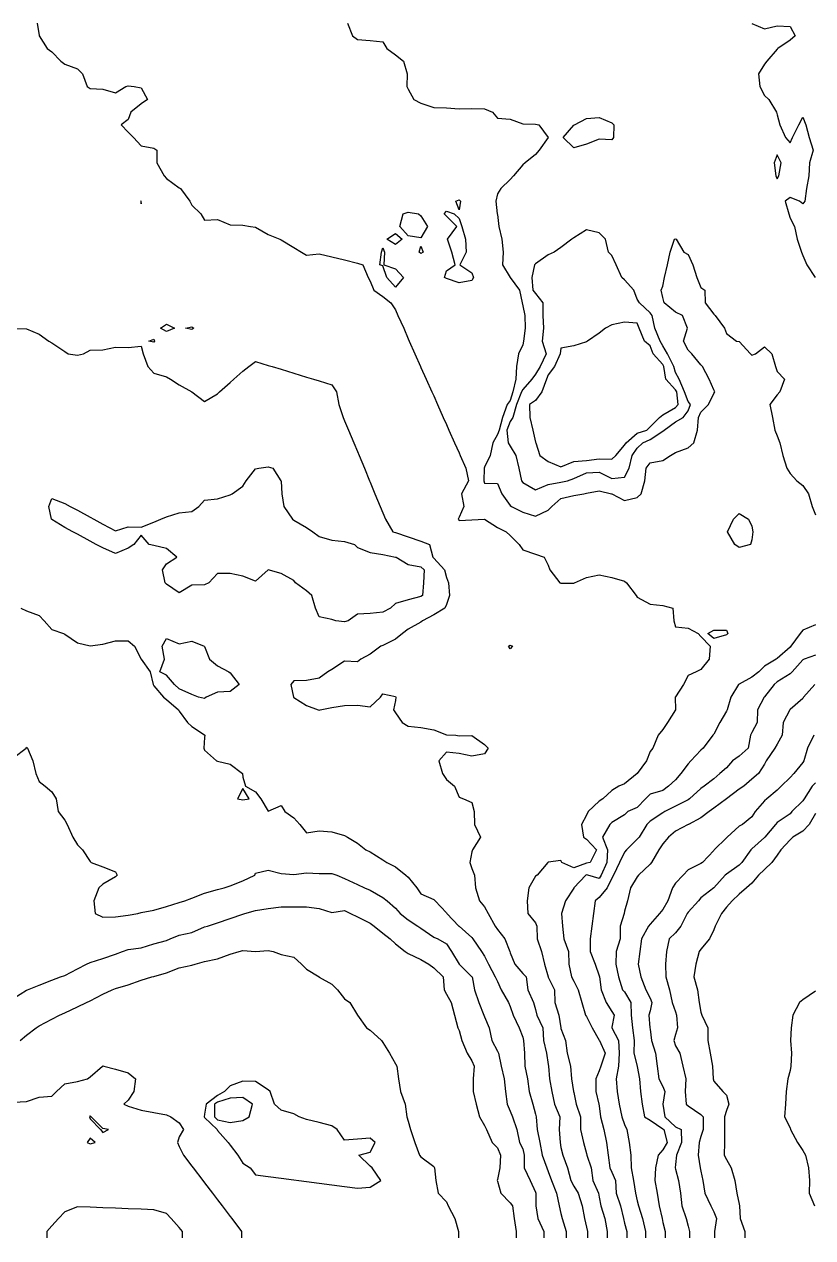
# Model space of a CAD drawing. Header units: metres. Extents: x 2681030 to 2681330, y 1246000 to 1246290.
# Drawn here: x 2681196.16 to 2681227.14, y 1246000 to 1246047.7 of the extents above; entities that cross this region are included whole.
import ezdxf

# ---------------------------------------------------------------- set-up
doc = ezdxf.new("R2010")
doc.units = ezdxf.units.M
doc.layers.add('BASIS_HOEHENLINIEN', color=8, linetype='Continuous')

msp = doc.modelspace()

# ---------------------------------------------------------------- linework, layer by layer
at = {"layer": 'BASIS_HOEHENLINIEN'}
for points, elevation in [([(2681196.664, 1246047.75), (2681196.75, 1246047.255), (2681196.752, 1246047.25), (2681197.065, 1246046.75), (2681197.25, 1246046.618), (2681197.597, 1246046.25), (2681197.75, 1246046.131), (2681198.25, 1246045.951), (2681198.454, 1246045.75), (2681198.634, 1246045.25), (2681198.75, 1246045.18), (2681199.25, 1246045.153), (2681199.75, 1246045.013), (2681200.158, 1246045.25), (2681200.25, 1246045.289), (2681200.482, 1246045.25), (2681200.75, 1246045.207), (2681201.002, 1246044.75), (2681200.75, 1246044.569), (2681200.347, 1246044.25), (2681200.25, 1246043.957), (2681199.963, 1246043.75), (2681200.25, 1246043.457), (2681200.456, 1246043.25), (2681200.75, 1246042.921), (2681201.25, 1246042.828), (2681201.376, 1246042.75), (2681201.366, 1246042.25), (2681201.654, 1246041.75), (2681201.75, 1246041.64), (2681202.25, 1246041.275), (2681202.298, 1246041.25), (2681202.662, 1246040.75), (2681202.75, 1246040.589), (2681203.093, 1246040.25), (2681203.25, 1246040.002), (2681203.75, 1246040.03), (2681204.25, 1246039.819), (2681204.75, 1246039.806), (2681205.056, 1246039.75), (2681205.25, 1246039.723), (2681205.75, 1246039.433), (2681206.203, 1246039.25), (2681206.25, 1246039.231), (2681206.75, 1246038.931), (2681207.051, 1246038.75), (2681207.25, 1246038.626), (2681207.75, 1246038.679), (2681208.25, 1246038.564), (2681208.75, 1246038.438), (2681209.25, 1246038.314), (2681209.465, 1246038.25), (2681209.677, 1246037.75), (2681209.75, 1246037.607), (2681209.896, 1246037.25), (2681210.25, 1246036.997), (2681210.568, 1246036.75), (2681210.75, 1246036.482), (2681210.843, 1246036.25), (2681211.071, 1246035.75), (2681211.25, 1246035.338), (2681211.289, 1246035.25), (2681211.512, 1246034.75), (2681211.735, 1246034.25), (2681211.75, 1246034.216), (2681211.958, 1246033.75), (2681212.181, 1246033.25), (2681212.25, 1246033.095), (2681212.404, 1246032.75), (2681212.626, 1246032.25), (2681212.75, 1246031.973), (2681212.849, 1246031.75), (2681213.072, 1246031.25), (2681213.25, 1246030.851), (2681213.295, 1246030.75), (2681213.518, 1246030.25), (2681213.618, 1246029.75), (2681213.345, 1246029.25), (2681213.43, 1246028.75), (2681213.25, 1246028.324), (2681213.206, 1246028.25), (2681213.25, 1246028.199), (2681213.75, 1246028.223), (2681214.25, 1246028.248), (2681214.75, 1246027.918), (2681215.094, 1246027.75), (2681215.25, 1246027.603), (2681215.607, 1246027.25), (2681215.75, 1246027.039), (2681216.25, 1246026.871), (2681216.591, 1246026.75), (2681216.75, 1246026.44), (2681216.819, 1246026.25), (2681217.209, 1246025.75), (2681217.25, 1246025.731), (2681217.75, 1246025.729), (2681217.776, 1246025.75), (2681218.25, 1246025.953), (2681218.75, 1246026.065), (2681219.25, 1246025.952), (2681219.75, 1246025.815), (2681219.83, 1246025.75), (2681220.207, 1246025.25), (2681220.25, 1246025.179), (2681220.75, 1246024.909), (2681221.25, 1246024.86), (2681221.641, 1246024.75), (2681221.683, 1246024.25), (2681221.75, 1246024.014), (2681222.25, 1246023.958), (2681222.64, 1246023.75), (2681222.75, 1246023.64), (2681223.114, 1246023.25), (2681223.076, 1246022.75), (2681222.75, 1246022.333), (2681222.568, 1246022.25), (2681222.25, 1246022.105), (2681222.065, 1246021.75), (2681221.75, 1246021.262), (2681221.735, 1246021.25), (2681221.747, 1246020.75), (2681221.433, 1246020.25), (2681221.25, 1246019.975), (2681221.07, 1246019.75), (2681220.866, 1246019.25), (2681220.75, 1246019.12), (2681220.616, 1246018.75), (2681220.25, 1246018.25), (2681220.25, 1246018.25), (2681219.75, 1246017.845), (2681219.53, 1246017.75), (2681219.25, 1246017.584), (2681218.897, 1246017.25), (2681218.75, 1246017.158), (2681218.322, 1246016.75), (2681218.25, 1246016.612), (2681218.054, 1246016.25), (2681218.133, 1246015.75), (2681218.25, 1246015.667), (2681218.651, 1246015.25), (2681218.401, 1246014.75), (2681218.25, 1246014.728), (2681217.75, 1246014.537), (2681217.29, 1246014.75), (2681217.25, 1246014.832), (2681216.75, 1246014.767), (2681216.738, 1246014.75), (2681216.313, 1246014.25), (2681216.25, 1246014.209), (2681215.991, 1246013.75), (2681215.927, 1246013.25), (2681215.942, 1246012.75), (2681216.25, 1246012.383), (2681216.3, 1246012.25), (2681216.311, 1246011.75), (2681216.489, 1246011.25), (2681216.601, 1246010.75), (2681216.746, 1246010.25), (2681216.75, 1246010.24), (2681216.993, 1246009.75), (2681217.004, 1246009.25), (2681217.167, 1246008.75), (2681217.241, 1246008.25), (2681217.25, 1246008.224), (2681217.425, 1246007.75), (2681217.487, 1246007.25), (2681217.628, 1246006.75), (2681217.664, 1246006.25), (2681217.741, 1246005.75), (2681217.75, 1246005.708), (2681217.853, 1246005.25), (2681218.018, 1246004.75), (2681218.02, 1246004.25), (2681218.138, 1246003.75), (2681218.25, 1246003.312), (2681218.266, 1246003.25), (2681218.435, 1246002.75), (2681218.508, 1246002.25), (2681218.723, 1246001.75), (2681218.75, 1246001.591), (2681218.816, 1246001.25), (2681218.976, 1246000.75), (2681219.064, 1246000.25), (2681219.064, 1246000)], 443), ([(2681208.856, 1246047.75), (2681209.065, 1246047.25), (2681209.25, 1246047.104), (2681209.75, 1246047.071), (2681210.25, 1246047.007), (2681210.408, 1246046.75), (2681210.75, 1246046.502), (2681211.064, 1246046.25), (2681211.21, 1246045.75), (2681211.189, 1246045.25), (2681211.25, 1246045.151), (2681211.464, 1246044.75), (2681211.75, 1246044.601), (2681212.25, 1246044.43), (2681212.75, 1246044.42), (2681213.25, 1246044.379), (2681213.75, 1246044.389), (2681214.25, 1246044.378), (2681214.56, 1246044.25), (2681214.75, 1246044.015), (2681215.25, 1246043.971), (2681215.75, 1246043.792), (2681216.25, 1246043.775), (2681216.375, 1246043.75), (2681216.745, 1246043.25), (2681216.397, 1246042.75), (2681216.25, 1246042.583), (2681215.842, 1246042.25), (2681215.75, 1246042.18), (2681215.389, 1246041.75), (2681215.25, 1246041.6), (2681214.887, 1246041.25), (2681214.75, 1246041.04), (2681214.687, 1246040.75), (2681214.745, 1246040.25), (2681214.75, 1246040.22), (2681214.806, 1246039.75), (2681214.92, 1246039.25), (2681214.985, 1246038.75), (2681214.949, 1246038.25), (2681215.25, 1246037.753), (2681215.252, 1246037.75), (2681215.617, 1246037.25), (2681215.72, 1246036.75), (2681215.75, 1246036.63), (2681215.83, 1246036.25), (2681215.843, 1246035.75), (2681215.776, 1246035.25), (2681215.75, 1246035.102), (2681215.583, 1246034.75), (2681215.497, 1246034.25), (2681215.481, 1246033.75), (2681215.356, 1246033.25), (2681215.25, 1246032.911), (2681215.132, 1246032.75), (2681214.95, 1246032.25), (2681214.817, 1246031.75), (2681214.75, 1246031.576), (2681214.569, 1246031.25), (2681214.469, 1246030.75), (2681214.25, 1246030.288), (2681214.226, 1246030.25), (2681214.218, 1246029.75), (2681214.25, 1246029.658), (2681214.75, 1246029.655), (2681214.93, 1246029.25), (2681215.25, 1246028.78), (2681215.303, 1246028.75), (2681215.75, 1246028.524), (2681216.25, 1246028.371), (2681216.75, 1246028.603), (2681216.893, 1246028.75), (2681217.25, 1246029.056), (2681217.75, 1246029.176), (2681218.143, 1246029.25), (2681218.25, 1246029.271), (2681218.75, 1246029.357), (2681219.231, 1246029.25), (2681219.25, 1246029.243), (2681219.75, 1246028.975), (2681220.25, 1246029.095), (2681220.402, 1246029.25), (2681220.548, 1246029.75), (2681220.595, 1246030.25), (2681220.75, 1246030.46), (2681221.25, 1246030.556), (2681221.557, 1246030.75), (2681221.75, 1246030.863), (2681222.25, 1246031.058), (2681222.475, 1246031.25), (2681222.619, 1246031.75), (2681222.655, 1246032.25), (2681222.75, 1246032.458), (2681223.043, 1246032.75), (2681223.25, 1246033.19), (2681223.301, 1246033.25), (2681223.25, 1246033.33), (2681223.073, 1246033.75), (2681222.816, 1246034.25), (2681222.75, 1246034.319), (2681222.39, 1246034.75), (2681222.25, 1246034.887), (2681222.058, 1246035.25), (2681222.222, 1246035.75), (2681222.022, 1246036.25), (2681221.75, 1246036.387), (2681221.301, 1246036.75), (2681221.25, 1246036.961), (2681221.187, 1246037.25), (2681221.25, 1246037.409), (2681221.324, 1246037.75), (2681221.436, 1246038.25), (2681221.537, 1246038.75), (2681221.713, 1246039.25), (2681221.75, 1246039.267), (2681221.771, 1246039.25), (2681222.075, 1246038.75), (2681222.25, 1246038.656), (2681222.433, 1246038.25), (2681222.594, 1246037.75), (2681222.75, 1246037.359), (2681222.9, 1246037.25), (2681222.919, 1246036.75), (2681223.25, 1246036.308), (2681223.313, 1246036.25), (2681223.679, 1246035.75), (2681223.75, 1246035.542), (2681224.144, 1246035.25), (2681224.25, 1246035.234), (2681224.695, 1246034.75), (2681224.75, 1246034.689), (2681224.899, 1246034.75), (2681225.25, 1246035.022), (2681225.533, 1246034.75), (2681225.675, 1246034.25), (2681225.75, 1246034.056), (2681226.038, 1246033.75), (2681225.848, 1246033.25), (2681225.75, 1246033.141), (2681225.452, 1246032.75), (2681225.564, 1246032.25), (2681225.652, 1246031.75), (2681225.75, 1246031.527), (2681225.846, 1246031.25), (2681225.971, 1246030.75), (2681226.122, 1246030.25), (2681226.25, 1246030.049), (2681226.518, 1246029.75), (2681226.75, 1246029.577), (2681226.979, 1246029.25), (2681227.122, 1246028.75), (2681227.25, 1246028.412)], 442.5), ([(2681224.75, 1246047.732), (2681225.25, 1246047.524), (2681225.75, 1246047.641), (2681226.25, 1246047.61), (2681226.453, 1246047.25), (2681226.25, 1246047.073), (2681225.77, 1246046.75), (2681225.75, 1246046.727), (2681225.341, 1246046.25), (2681225.25, 1246046.136), (2681225.015, 1246045.75), (2681225.064, 1246045.25), (2681225.25, 1246044.9), (2681225.423, 1246044.75), (2681225.716, 1246044.25), (2681225.75, 1246044.141), (2681225.856, 1246043.75), (2681226.07, 1246043.25), (2681226.25, 1246043.047), (2681226.35, 1246043.25), (2681226.59, 1246043.75), (2681226.75, 1246044.055), (2681226.875, 1246043.75), (2681227.003, 1246043.25), (2681227.155, 1246042.75), (2681227.021, 1246042.25), (2681226.994, 1246041.75), (2681226.901, 1246041.25), (2681226.836, 1246040.75), (2681226.75, 1246040.644), (2681226.625, 1246040.75), (2681226.25, 1246040.894), (2681226.064, 1246040.75), (2681226.202, 1246040.25), (2681226.25, 1246040.076), (2681226.429, 1246039.75), (2681226.526, 1246039.25), (2681226.698, 1246038.75), (2681226.75, 1246038.615), (2681226.912, 1246038.25), (2681227.244, 1246037.75)], 442), ([(2681219.319, 1246043.25), (2681219.25, 1246043.162), (2681218.75, 1246043.188), (2681218.25, 1246042.984), (2681217.75, 1246042.841), (2681217.33, 1246043.25), (2681217.75, 1246043.735), (2681217.778, 1246043.75), (2681218.25, 1246044), (2681218.75, 1246044.039), (2681219.25, 1246043.831), (2681219.325, 1246043.75), (2681219.319, 1246043.25)], 442.5), ([(2681225.75, 1246041.621), (2681225.807, 1246041.75), (2681225.904, 1246042.25), (2681225.75, 1246042.566), (2681225.633, 1246042.25), (2681225.695, 1246041.75), (2681225.75, 1246041.621)], 442), ([(2681200.75, 1246040.648), (2681200.759, 1246040.75), (2681200.75, 1246040.759), (2681200.745, 1246040.75), (2681200.75, 1246040.648)], 443), ([(2681213.304, 1246040.75), (2681213.25, 1246040.413), (2681213.125, 1246040.75), (2681213.25, 1246040.798), (2681213.304, 1246040.75)], 443), ([(2681212.008, 1246039.75), (2681211.75, 1246039.302), (2681211.25, 1246039.385), (2681210.919, 1246039.75), (2681211.056, 1246040.25), (2681211.25, 1246040.321), (2681211.654, 1246040.25), (2681211.75, 1246040.174), (2681212.008, 1246039.75)], 443), ([(2681213.807, 1246037.75), (2681213.75, 1246037.632), (2681213.25, 1246037.541), (2681212.75, 1246037.715), (2681212.672, 1246037.75), (2681212.75, 1246038.007), (2681213.098, 1246038.25), (2681212.96, 1246038.75), (2681212.794, 1246039.25), (2681213.158, 1246039.75), (2681212.75, 1246040.162), (2681212.658, 1246040.25), (2681212.75, 1246040.351), (2681213.056, 1246040.25), (2681213.25, 1246040.062), (2681213.353, 1246039.75), (2681213.504, 1246039.25), (2681213.527, 1246038.75), (2681213.27, 1246038.25), (2681213.75, 1246037.927), (2681213.807, 1246037.75)], 443), ([(2681211.01, 1246039.25), (2681210.75, 1246039.05), (2681210.409, 1246039.25), (2681210.75, 1246039.471), (2681211.01, 1246039.25)], 443), ([(2681217.25, 1246029.696), (2681217.509, 1246029.75), (2681217.75, 1246029.843), (2681218.25, 1246030.064), (2681218.75, 1246030.09), (2681219.25, 1246029.852), (2681219.75, 1246029.901), (2681219.926, 1246030.25), (2681220.053, 1246030.75), (2681220.25, 1246031.04), (2681220.471, 1246031.25), (2681220.75, 1246031.385), (2681221.25, 1246031.705), (2681221.299, 1246031.75), (2681221.75, 1246032.069), (2681222.049, 1246032.25), (2681222.25, 1246032.511), (2681222.345, 1246032.75), (2681222.25, 1246032.879), (2681222.102, 1246033.25), (2681221.896, 1246033.75), (2681221.75, 1246034.015), (2681221.691, 1246034.25), (2681221.441, 1246034.75), (2681221.25, 1246035.066), (2681221.149, 1246035.25), (2681220.936, 1246035.75), (2681220.838, 1246036.25), (2681220.75, 1246036.359), (2681220.34, 1246036.75), (2681220.25, 1246036.901), (2681220.115, 1246037.25), (2681219.75, 1246037.661), (2681219.64, 1246037.75), (2681219.414, 1246038.25), (2681219.25, 1246038.611), (2681219.113, 1246038.75), (2681219.001, 1246039.25), (2681218.75, 1246039.498), (2681218.25, 1246039.623), (2681217.75, 1246039.303), (2681217.681, 1246039.25), (2681217.25, 1246038.931), (2681216.989, 1246038.75), (2681216.75, 1246038.636), (2681216.25, 1246038.287), (2681216.212, 1246038.25), (2681216.103, 1246037.75), (2681216.145, 1246037.25), (2681216.25, 1246037.117), (2681216.532, 1246036.75), (2681216.539, 1246036.25), (2681216.561, 1246035.75), (2681216.517, 1246035.25), (2681216.673, 1246034.75), (2681216.431, 1246034.25), (2681216.25, 1246033.942), (2681216.109, 1246033.75), (2681215.75, 1246033.341), (2681215.697, 1246033.25), (2681215.509, 1246032.75), (2681215.357, 1246032.25), (2681215.25, 1246032.083), (2681215.121, 1246031.75), (2681215.18, 1246031.25), (2681215.25, 1246031.117), (2681215.481, 1246030.75), (2681215.592, 1246030.25), (2681215.703, 1246029.75), (2681215.75, 1246029.689), (2681216.25, 1246029.399), (2681216.75, 1246029.606), (2681217.25, 1246029.696)], 442), ([(2681211.068, 1246037.75), (2681210.75, 1246037.369), (2681210.413, 1246037.75), (2681210.25, 1246038.212), (2681210.134, 1246038.25), (2681210.203, 1246038.75), (2681210.25, 1246038.91), (2681210.314, 1246038.75), (2681210.288, 1246038.25), (2681210.75, 1246038.084), (2681211.068, 1246037.75)], 443), ([(2681211.832, 1246038.75), (2681211.75, 1246038.691), (2681211.676, 1246038.75), (2681211.75, 1246038.974), (2681211.832, 1246038.75)], 443), ([(2681202.061, 1246035.75), (2681201.75, 1246035.63), (2681201.513, 1246035.75), (2681201.75, 1246035.919), (2681202.061, 1246035.75)], 443.5), ([(2681219.25, 1246030.607), (2681219.407, 1246030.75), (2681219.75, 1246031.155), (2681219.81, 1246031.25), (2681220.25, 1246031.631), (2681220.629, 1246031.75), (2681220.75, 1246031.871), (2681221.119, 1246032.25), (2681221.25, 1246032.354), (2681221.75, 1246032.638), (2681221.851, 1246032.75), (2681221.803, 1246033.25), (2681221.75, 1246033.338), (2681221.374, 1246033.75), (2681221.296, 1246034.25), (2681221.25, 1246034.328), (2681220.879, 1246034.75), (2681220.75, 1246035.062), (2681220.531, 1246035.25), (2681220.326, 1246035.75), (2681220.25, 1246035.947), (2681219.75, 1246035.992), (2681219.25, 1246035.89), (2681219.002, 1246035.75), (2681218.75, 1246035.559), (2681218.295, 1246035.25), (2681218.25, 1246035.216), (2681217.75, 1246035.057), (2681217.25, 1246034.971), (2681217.219, 1246034.75), (2681217, 1246034.25), (2681216.75, 1246033.927), (2681216.677, 1246033.75), (2681216.498, 1246033.25), (2681216.25, 1246032.918), (2681216.007, 1246032.75), (2681216.021, 1246032.25), (2681216.144, 1246031.75), (2681216.25, 1246031.272), (2681216.259, 1246031.25), (2681216.416, 1246030.75), (2681216.75, 1246030.515), (2681217.25, 1246030.303), (2681217.75, 1246030.514), (2681218.25, 1246030.555), (2681218.75, 1246030.616), (2681219.25, 1246030.607)], 441.5), ([(2681195.75, 1246035.744), (2681196.25, 1246035.727), (2681196.75, 1246035.516), (2681197.125, 1246035.25), (2681197.25, 1246035.173), (2681197.75, 1246034.843), (2681197.89, 1246034.75), (2681198.25, 1246034.692), (2681198.487, 1246034.75), (2681198.75, 1246034.891), (2681199.25, 1246034.906), (2681199.75, 1246035.013), (2681200.25, 1246034.992), (2681200.75, 1246035.048), (2681200.84, 1246034.75), (2681201.013, 1246034.25), (2681201.25, 1246033.992), (2681201.75, 1246033.838), (2681201.904, 1246033.75), (2681202.25, 1246033.53), (2681202.745, 1246033.25), (2681202.75, 1246033.248), (2681203.25, 1246032.876), (2681203.75, 1246033.181), (2681203.828, 1246033.25), (2681204.25, 1246033.622), (2681204.395, 1246033.75), (2681204.75, 1246034.063), (2681204.985, 1246034.25), (2681205.25, 1246034.448), (2681205.75, 1246034.295), (2681205.896, 1246034.25), (2681206.25, 1246034.142), (2681206.75, 1246033.989), (2681207.25, 1246033.835), (2681207.529, 1246033.75), (2681207.75, 1246033.682), (2681208.25, 1246033.529), (2681208.431, 1246033.25), (2681208.527, 1246032.75), (2681208.696, 1246032.25), (2681208.75, 1246032.119), (2681208.903, 1246031.75), (2681209.11, 1246031.25), (2681209.25, 1246030.911), (2681209.317, 1246030.75), (2681209.524, 1246030.25), (2681209.731, 1246029.75), (2681209.75, 1246029.703), (2681209.938, 1246029.25), (2681210.144, 1246028.75), (2681210.25, 1246028.495), (2681210.352, 1246028.25), (2681210.646, 1246027.75), (2681210.75, 1246027.718), (2681211.25, 1246027.556), (2681211.75, 1246027.383), (2681212.087, 1246027.25), (2681212.21, 1246026.75), (2681212.25, 1246026.708), (2681212.675, 1246026.25), (2681212.75, 1246025.958), (2681212.831, 1246025.75), (2681212.876, 1246025.25), (2681212.75, 1246024.889), (2681212.688, 1246024.75), (2681212.25, 1246024.481), (2681211.811, 1246024.25), (2681211.75, 1246024.198), (2681211.25, 1246023.924), (2681211.017, 1246023.75), (2681210.75, 1246023.534), (2681210.25, 1246023.287), (2681210.168, 1246023.25), (2681209.75, 1246022.939), (2681209.382, 1246022.75), (2681209.25, 1246022.643), (2681208.75, 1246022.659), (2681208.25, 1246022.339), (2681208.09, 1246022.25), (2681207.75, 1246021.996), (2681207.25, 1246021.909), (2681206.75, 1246021.894), (2681206.635, 1246021.75), (2681206.739, 1246021.25), (2681206.75, 1246021.242), (2681207.25, 1246020.918), (2681207.716, 1246020.75), (2681207.75, 1246020.745), (2681207.789, 1246020.75), (2681208.25, 1246020.838), (2681208.75, 1246020.918), (2681209.25, 1246020.93), (2681209.75, 1246020.876), (2681210.155, 1246021.25), (2681210.25, 1246021.376), (2681210.75, 1246021.275), (2681210.765, 1246021.25), (2681210.75, 1246021.119), (2681210.665, 1246020.75), (2681210.75, 1246020.635), (2681211.012, 1246020.25), (2681211.25, 1246020.106), (2681211.75, 1246020.059), (2681212.25, 1246019.963), (2681212.75, 1246019.776), (2681213.117, 1246019.75), (2681213.25, 1246019.725), (2681213.75, 1246019.744), (2681214.25, 1246019.39), (2681214.389, 1246019.25), (2681214.25, 1246019.028), (2681213.75, 1246018.927), (2681213.25, 1246019.031), (2681212.75, 1246019.084), (2681212.456, 1246018.75), (2681212.595, 1246018.25), (2681212.75, 1246018.017), (2681213.064, 1246017.75), (2681213.25, 1246017.32), (2681213.416, 1246017.25), (2681213.75, 1246017.111), (2681213.836, 1246016.75), (2681213.852, 1246016.25), (2681214.085, 1246015.75), (2681213.779, 1246015.25), (2681213.75, 1246015.173), (2681213.667, 1246014.75), (2681213.75, 1246014.516), (2681213.852, 1246014.25), (2681213.891, 1246013.75), (2681214.048, 1246013.25), (2681214.25, 1246013.006), (2681214.391, 1246012.75), (2681214.661, 1246012.25), (2681214.75, 1246012.115), (2681215.041, 1246011.75), (2681215.239, 1246011.25), (2681215.25, 1246011.206), (2681215.433, 1246010.75), (2681215.75, 1246010.384), (2681215.886, 1246010.25), (2681215.943, 1246009.75), (2681216.169, 1246009.25), (2681216.25, 1246008.971), (2681216.298, 1246008.75), (2681216.543, 1246008.25), (2681216.57, 1246007.75), (2681216.686, 1246007.25), (2681216.75, 1246006.81), (2681216.759, 1246006.75), (2681216.798, 1246006.25), (2681216.893, 1246005.75), (2681217.002, 1246005.25), (2681217.21, 1246004.75), (2681217.183, 1246004.25), (2681217.212, 1246003.75), (2681217.25, 1246003.549), (2681217.322, 1246003.25), (2681217.506, 1246002.75), (2681217.633, 1246002.25), (2681217.75, 1246002.031), (2681217.932, 1246001.75), (2681218.079, 1246001.25), (2681218.172, 1246000.75), (2681218.25, 1246000.413), (2681218.286, 1246000.25), (2681218.286, 1246000)], 443.5), ([(2681202.827, 1246035.75), (2681202.75, 1246035.705), (2681202.503, 1246035.75), (2681202.75, 1246035.802), (2681202.827, 1246035.75)], 443.5), ([(2681201.277, 1246035.25), (2681201.25, 1246035.205), (2681201.05, 1246035.25), (2681201.25, 1246035.321), (2681201.277, 1246035.25)], 443.5), ([(2681208.884, 1246024.25), (2681208.75, 1246024.208), (2681208.407, 1246024.25), (2681208.25, 1246024.306), (2681207.75, 1246024.414), (2681207.601, 1246024.75), (2681207.458, 1246025.25), (2681207.25, 1246025.431), (2681206.815, 1246025.75), (2681206.75, 1246025.832), (2681206.25, 1246026.116), (2681205.75, 1246026.25), (2681205.25, 1246025.815), (2681204.75, 1246026.007), (2681204.25, 1246026.11), (2681203.75, 1246026.106), (2681203.419, 1246025.75), (2681203.25, 1246025.672), (2681202.75, 1246025.652), (2681202.25, 1246025.357), (2681201.75, 1246025.695), (2681201.695, 1246025.75), (2681201.596, 1246026.25), (2681201.75, 1246026.49), (2681202.158, 1246026.75), (2681201.75, 1246027.1), (2681201.25, 1246027.206), (2681201.066, 1246027.25), (2681200.75, 1246027.622), (2681200.461, 1246027.25), (2681200.25, 1246027.109), (2681199.75, 1246026.902), (2681199.25, 1246027.117), (2681198.988, 1246027.25), (2681198.75, 1246027.379), (2681198.25, 1246027.653), (2681198.073, 1246027.75), (2681197.75, 1246027.924), (2681197.25, 1246028.228), (2681197.232, 1246028.25), (2681197.121, 1246028.75), (2681197.25, 1246029.061), (2681197.75, 1246028.867), (2681197.966, 1246028.75), (2681198.25, 1246028.596), (2681198.75, 1246028.326), (2681198.89, 1246028.25), (2681199.25, 1246028.056), (2681199.75, 1246027.795), (2681200.25, 1246027.946), (2681200.75, 1246027.929), (2681201.25, 1246028.134), (2681201.532, 1246028.25), (2681201.75, 1246028.339), (2681202.25, 1246028.491), (2681202.75, 1246028.545), (2681203.016, 1246028.75), (2681203.25, 1246028.992), (2681203.75, 1246029.041), (2681204.25, 1246029.209), (2681204.327, 1246029.25), (2681204.75, 1246029.547), (2681204.879, 1246029.75), (2681205.25, 1246030.23), (2681205.373, 1246030.25), (2681205.75, 1246030.306), (2681205.934, 1246030.25), (2681206.249, 1246029.75), (2681206.25, 1246029.74), (2681206.286, 1246029.25), (2681206.36, 1246028.75), (2681206.697, 1246028.25), (2681206.75, 1246028.207), (2681207.25, 1246027.924), (2681207.505, 1246027.75), (2681207.75, 1246027.56), (2681208.25, 1246027.42), (2681208.75, 1246027.364), (2681209.134, 1246027.25), (2681209.25, 1246027.133), (2681209.75, 1246026.932), (2681210.25, 1246026.865), (2681210.75, 1246026.757), (2681210.772, 1246026.75), (2681211.25, 1246026.466), (2681211.75, 1246026.38), (2681211.872, 1246026.25), (2681211.846, 1246025.75), (2681211.804, 1246025.25), (2681211.75, 1246025.213), (2681211.25, 1246025.077), (2681210.75, 1246024.932), (2681210.553, 1246024.75), (2681210.25, 1246024.59), (2681209.75, 1246024.533), (2681209.25, 1246024.511), (2681208.884, 1246024.25)], 444), ([(2681224.691, 1246027.25), (2681224.25, 1246027.133), (2681224.082, 1246027.25), (2681223.797, 1246027.75), (2681224.025, 1246028.25), (2681224.25, 1246028.466), (2681224.615, 1246028.25), (2681224.75, 1246027.973), (2681224.788, 1246027.75), (2681224.75, 1246027.431), (2681224.691, 1246027.25)], 443), ([(2681196.026, 1246024.75), (2681196.25, 1246024.649), (2681196.75, 1246024.462), (2681196.942, 1246024.25), (2681197.25, 1246023.904), (2681197.705, 1246023.75), (2681197.75, 1246023.723), (2681198.25, 1246023.385), (2681198.75, 1246023.271), (2681199.25, 1246023.328), (2681199.75, 1246023.464), (2681200.25, 1246023.471), (2681200.495, 1246023.25), (2681200.749, 1246022.75), (2681200.75, 1246022.749), (2681201.113, 1246022.25), (2681201.222, 1246021.75), (2681201.25, 1246021.702), (2681201.632, 1246021.25), (2681201.75, 1246021.154), (2681202.227, 1246020.75), (2681202.25, 1246020.701), (2681202.575, 1246020.25), (2681202.75, 1246020.096), (2681203.25, 1246019.765), (2681203.261, 1246019.75), (2681203.25, 1246019.669), (2681203.212, 1246019.25), (2681203.25, 1246019.168), (2681203.715, 1246018.75), (2681203.75, 1246018.732), (2681204.25, 1246018.614), (2681204.735, 1246018.25), (2681204.75, 1246018.111), (2681204.861, 1246017.75), (2681205.25, 1246017.523), (2681205.459, 1246017.25), (2681205.75, 1246016.767), (2681206.25, 1246016.986), (2681206.397, 1246016.75), (2681206.75, 1246016.509), (2681206.989, 1246016.25), (2681207.25, 1246015.911), (2681207.75, 1246015.99), (2681208.25, 1246015.951), (2681208.75, 1246015.815), (2681208.866, 1246015.75), (2681209.25, 1246015.516), (2681209.587, 1246015.25), (2681209.75, 1246015.172), (2681210.25, 1246014.855), (2681210.407, 1246014.75), (2681210.75, 1246014.578), (2681211.148, 1246014.25), (2681211.25, 1246014.169), (2681211.59, 1246013.75), (2681211.75, 1246013.521), (2681212.25, 1246013.29), (2681212.303, 1246013.25), (2681212.75, 1246012.766), (2681212.761, 1246012.75), (2681213.242, 1246012.25), (2681213.25, 1246012.242), (2681213.75, 1246011.796), (2681213.782, 1246011.75), (2681214.123, 1246011.25), (2681214.25, 1246011.068), (2681214.397, 1246010.75), (2681214.671, 1246010.25), (2681214.75, 1246010.067), (2681214.895, 1246009.75), (2681215.191, 1246009.25), (2681215.25, 1246009.095), (2681215.371, 1246008.75), (2681215.607, 1246008.25), (2681215.75, 1246007.882), (2681215.777, 1246007.75), (2681215.811, 1246007.25), (2681215.832, 1246006.75), (2681215.929, 1246006.25), (2681215.999, 1246005.75), (2681216.151, 1246005.25), (2681216.25, 1246004.859), (2681216.27, 1246004.75), (2681216.318, 1246004.25), (2681216.423, 1246003.75), (2681216.508, 1246003.25), (2681216.698, 1246002.75), (2681216.75, 1246002.603), (2681216.874, 1246002.25), (2681217.074, 1246001.75), (2681217.18, 1246001.25), (2681217.25, 1246000.954), (2681217.299, 1246000.75), (2681217.45, 1246000.25), (2681217.45, 1246000)], 444), ([(2681227.25, 1246024.099), (2681226.75, 1246023.886), (2681226.651, 1246023.75), (2681226.276, 1246023.25), (2681226.25, 1246023.218), (2681225.75, 1246022.77), (2681225.709, 1246022.75), (2681225.25, 1246022.471), (2681225.026, 1246022.25), (2681224.75, 1246022.033), (2681224.25, 1246021.766), (2681224.232, 1246021.75), (2681223.921, 1246021.25), (2681223.774, 1246020.75), (2681223.75, 1246020.697), (2681223.498, 1246020.25), (2681223.25, 1246019.798), (2681223.219, 1246019.75), (2681222.831, 1246019.25), (2681222.75, 1246019.173), (2681222.358, 1246018.75), (2681222.25, 1246018.626), (2681221.956, 1246018.25), (2681221.75, 1246018.005), (2681221.477, 1246017.75), (2681221.25, 1246017.584), (2681220.75, 1246017.442), (2681220.574, 1246017.25), (2681220.25, 1246016.916), (2681219.882, 1246016.75), (2681219.75, 1246016.621), (2681219.25, 1246016.326), (2681219.175, 1246016.25), (2681218.885, 1246015.75), (2681219.079, 1246015.25), (2681219.058, 1246014.75), (2681218.835, 1246014.25), (2681218.75, 1246014.12), (2681218.304, 1246014.25), (2681218.25, 1246014.261), (2681218.233, 1246014.25), (2681217.755, 1246013.75), (2681217.75, 1246013.742), (2681217.431, 1246013.25), (2681217.274, 1246012.75), (2681217.308, 1246012.25), (2681217.369, 1246011.75), (2681217.546, 1246011.25), (2681217.554, 1246010.75), (2681217.663, 1246010.25), (2681217.75, 1246010.083), (2681217.921, 1246009.75), (2681218.068, 1246009.25), (2681218.217, 1246008.75), (2681218.25, 1246008.702), (2681218.477, 1246008.25), (2681218.75, 1246007.769), (2681218.766, 1246007.75), (2681218.987, 1246007.25), (2681218.817, 1246006.75), (2681218.75, 1246006.56), (2681218.626, 1246006.25), (2681218.619, 1246005.75), (2681218.74, 1246005.25), (2681218.75, 1246005.179), (2681218.8, 1246004.75), (2681218.934, 1246004.25), (2681219.04, 1246003.75), (2681219.101, 1246003.25), (2681219.17, 1246002.75), (2681219.25, 1246002.581), (2681219.394, 1246002.25), (2681219.42, 1246001.75), (2681219.592, 1246001.25), (2681219.702, 1246000.75), (2681219.75, 1246000.57), (2681219.835, 1246000.25), (2681219.835, 1246000)], 442.5), ([(2681203.311, 1246021.25), (2681203.25, 1246021.197), (2681203.008, 1246021.25), (2681202.75, 1246021.35), (2681202.25, 1246021.572), (2681202.065, 1246021.75), (2681201.75, 1246022.11), (2681201.494, 1246022.25), (2681201.669, 1246022.75), (2681201.582, 1246023.25), (2681201.75, 1246023.558), (2681202.25, 1246023.347), (2681202.75, 1246023.45), (2681203.236, 1246023.25), (2681203.25, 1246023.242), (2681203.443, 1246022.75), (2681203.75, 1246022.487), (2681204.197, 1246022.25), (2681204.25, 1246022.211), (2681204.603, 1246021.75), (2681204.25, 1246021.474), (2681203.75, 1246021.445), (2681203.311, 1246021.25)], 444), ([(2681223.807, 1246023.75), (2681223.75, 1246023.701), (2681223.25, 1246023.56), (2681223.027, 1246023.75), (2681223.25, 1246023.887), (2681223.75, 1246023.883), (2681223.807, 1246023.75)], 443), ([(2681215.35, 1246023.25), (2681215.25, 1246023.156), (2681215.194, 1246023.25), (2681215.25, 1246023.293), (2681215.35, 1246023.25)], 443.5), ([(2681227.25, 1246022.905), (2681226.81, 1246022.75), (2681226.75, 1246022.72), (2681226.337, 1246022.25), (2681226.25, 1246022.167), (2681225.75, 1246021.856), (2681225.629, 1246021.75), (2681225.25, 1246021.263), (2681225.235, 1246021.25), (2681224.977, 1246020.75), (2681224.964, 1246020.25), (2681224.75, 1246019.864), (2681224.692, 1246019.75), (2681224.607, 1246019.25), (2681224.25, 1246018.929), (2681223.985, 1246018.75), (2681223.75, 1246018.471), (2681223.492, 1246018.25), (2681223.25, 1246018.041), (2681222.874, 1246017.75), (2681222.75, 1246017.664), (2681222.301, 1246017.25), (2681222.25, 1246017.219), (2681221.75, 1246016.969), (2681221.33, 1246016.75), (2681221.25, 1246016.705), (2681220.75, 1246016.372), (2681220.628, 1246016.25), (2681220.317, 1246015.75), (2681220.25, 1246015.669), (2681219.827, 1246015.25), (2681219.75, 1246015.152), (2681219.551, 1246014.75), (2681219.311, 1246014.25), (2681219.25, 1246014.13), (2681219.059, 1246013.75), (2681218.75, 1246013.374), (2681218.596, 1246013.25), (2681218.523, 1246012.75), (2681218.464, 1246012.25), (2681218.399, 1246011.75), (2681218.4, 1246011.25), (2681218.597, 1246010.75), (2681218.75, 1246010.301), (2681218.764, 1246010.25), (2681218.832, 1246009.75), (2681219.032, 1246009.25), (2681219.25, 1246008.897), (2681219.339, 1246008.75), (2681219.25, 1246008.275), (2681219.245, 1246008.25), (2681219.25, 1246008.245), (2681219.513, 1246007.75), (2681219.54, 1246007.25), (2681219.511, 1246006.75), (2681219.424, 1246006.25), (2681219.463, 1246005.75), (2681219.542, 1246005.25), (2681219.645, 1246004.75), (2681219.75, 1246004.452), (2681219.832, 1246004.25), (2681219.935, 1246003.75), (2681219.989, 1246003.25), (2681220.014, 1246002.75), (2681220.104, 1246002.25), (2681220.185, 1246001.75), (2681220.25, 1246001.456), (2681220.301, 1246001.25), (2681220.456, 1246000.75), (2681220.577, 1246000.25), (2681220.577, 1246000)], 442), ([(2681227.225, 1246021.75), (2681226.781, 1246021.25), (2681226.75, 1246021.203), (2681226.25, 1246020.762), (2681226.242, 1246020.75), (2681225.98, 1246020.25), (2681225.94, 1246019.75), (2681225.75, 1246019.406), (2681225.649, 1246019.25), (2681225.312, 1246018.75), (2681225.25, 1246018.611), (2681225.016, 1246018.25), (2681224.75, 1246018.031), (2681224.436, 1246017.75), (2681224.25, 1246017.628), (2681223.75, 1246017.251), (2681223.749, 1246017.25), (2681223.25, 1246016.882), (2681223.071, 1246016.75), (2681222.75, 1246016.51), (2681222.263, 1246016.25), (2681222.25, 1246016.242), (2681221.75, 1246015.983), (2681221.476, 1246015.75), (2681221.25, 1246015.491), (2681221.099, 1246015.25), (2681220.811, 1246014.75), (2681220.75, 1246014.68), (2681220.291, 1246014.25), (2681220.25, 1246014.186), (2681219.984, 1246013.75), (2681219.869, 1246013.25), (2681219.75, 1246012.842), (2681219.731, 1246012.75), (2681219.577, 1246012.25), (2681219.581, 1246011.75), (2681219.425, 1246011.25), (2681219.401, 1246010.75), (2681219.51, 1246010.25), (2681219.665, 1246009.75), (2681219.75, 1246009.663), (2681220.001, 1246009.25), (2681220.007, 1246008.75), (2681220.059, 1246008.25), (2681220.122, 1246007.75), (2681220.108, 1246007.25), (2681220.247, 1246006.75), (2681220.25, 1246006.733), (2681220.33, 1246006.25), (2681220.374, 1246005.75), (2681220.443, 1246005.25), (2681220.535, 1246004.75), (2681220.75, 1246004.616), (2681221.25, 1246004.286), (2681221.287, 1246004.25), (2681221.419, 1246003.75), (2681221.25, 1246003.46), (2681221.068, 1246003.25), (2681220.96, 1246002.75), (2681220.937, 1246002.25), (2681221.031, 1246001.75), (2681221.111, 1246001.25), (2681221.22, 1246000.75), (2681221.25, 1246000.604), (2681221.343, 1246000.25), (2681221.343, 1246000)], 441.5), ([(2681227.192, 1246019.75), (2681226.938, 1246019.25), (2681226.798, 1246018.75), (2681226.75, 1246018.68), (2681226.399, 1246018.25), (2681226.25, 1246018.091), (2681225.908, 1246017.75), (2681225.75, 1246017.588), (2681225.345, 1246017.25), (2681225.25, 1246017.175), (2681224.885, 1246016.75), (2681224.75, 1246016.55), (2681224.378, 1246016.25), (2681224.25, 1246016.177), (2681223.776, 1246015.75), (2681223.75, 1246015.719), (2681223.267, 1246015.25), (2681223.25, 1246015.228), (2681222.813, 1246014.75), (2681222.75, 1246014.71), (2681222.25, 1246014.46), (2681222.053, 1246014.25), (2681221.75, 1246013.94), (2681221.63, 1246013.75), (2681221.444, 1246013.25), (2681221.25, 1246012.9), (2681221.126, 1246012.75), (2681220.75, 1246012.332), (2681220.687, 1246012.25), (2681220.408, 1246011.75), (2681220.346, 1246011.25), (2681220.278, 1246010.75), (2681220.393, 1246010.25), (2681220.579, 1246009.75), (2681220.75, 1246009.422), (2681220.815, 1246009.25), (2681220.75, 1246008.919), (2681220.704, 1246008.75), (2681220.744, 1246008.25), (2681220.75, 1246008.197), (2681220.804, 1246007.75), (2681220.963, 1246007.25), (2681221.035, 1246006.75), (2681221.091, 1246006.25), (2681221.25, 1246005.943), (2681221.328, 1246005.75), (2681221.251, 1246005.25), (2681221.331, 1246004.75), (2681221.75, 1246004.365), (2681221.972, 1246004.25), (2681221.992, 1246003.75), (2681221.791, 1246003.25), (2681221.75, 1246002.877), (2681221.74, 1246002.75), (2681221.75, 1246002.7), (2681221.872, 1246002.25), (2681221.946, 1246001.75), (2681222.002, 1246001.25), (2681222.175, 1246000.75), (2681222.25, 1246000.456), (2681222.299, 1246000.25), (2681222.299, 1246000)], 441), ([(2681195.75, 1246018.883), (2681196.234, 1246019.25), (2681196.25, 1246019.28), (2681196.294, 1246019.25), (2681196.494, 1246018.75), (2681196.617, 1246018.25), (2681196.75, 1246017.939), (2681196.979, 1246017.75), (2681197.25, 1246017.528), (2681197.421, 1246017.25), (2681197.49, 1246016.75), (2681197.75, 1246016.413), (2681197.842, 1246016.25), (2681198.066, 1246015.75), (2681198.25, 1246015.449), (2681198.452, 1246015.25), (2681198.75, 1246014.786), (2681198.794, 1246014.75), (2681199.25, 1246014.582), (2681199.75, 1246014.384), (2681199.809, 1246014.25), (2681199.75, 1246014.185), (2681199.25, 1246013.895), (2681199.087, 1246013.75), (2681198.89, 1246013.25), (2681198.946, 1246012.75), (2681199.25, 1246012.604), (2681199.75, 1246012.614), (2681200.25, 1246012.678), (2681200.619, 1246012.75), (2681200.75, 1246012.781), (2681201.25, 1246012.879), (2681201.75, 1246013.015), (2681202.25, 1246013.182), (2681202.465, 1246013.25), (2681202.75, 1246013.352), (2681203.25, 1246013.543), (2681203.75, 1246013.689), (2681204.02, 1246013.75), (2681204.25, 1246013.838), (2681204.75, 1246014.033), (2681205.226, 1246014.25), (2681205.25, 1246014.329), (2681205.75, 1246014.454), (2681206.25, 1246014.315), (2681206.75, 1246014.28), (2681207.25, 1246014.347), (2681207.75, 1246014.323), (2681208.25, 1246014.316), (2681208.447, 1246014.25), (2681208.75, 1246014.128), (2681209.25, 1246013.884), (2681209.528, 1246013.75), (2681209.75, 1246013.657), (2681210.25, 1246013.373), (2681210.418, 1246013.25), (2681210.75, 1246012.956), (2681210.932, 1246012.75), (2681211.25, 1246012.494), (2681211.625, 1246012.25), (2681211.75, 1246012.166), (2681212.25, 1246011.815), (2681212.416, 1246011.75), (2681212.75, 1246011.552), (2681212.95, 1246011.25), (2681213.25, 1246010.756), (2681213.253, 1246010.75), (2681213.75, 1246010.26), (2681213.759, 1246010.25), (2681213.854, 1246009.75), (2681214.02, 1246009.25), (2681214.225, 1246008.75), (2681214.25, 1246008.68), (2681214.426, 1246008.25), (2681214.533, 1246007.75), (2681214.75, 1246007.337), (2681214.796, 1246007.25), (2681214.896, 1246006.75), (2681215.024, 1246006.25), (2681215.068, 1246005.75), (2681215.142, 1246005.25), (2681215.25, 1246004.975), (2681215.344, 1246004.75), (2681215.513, 1246004.25), (2681215.618, 1246003.75), (2681215.75, 1246003.49), (2681215.809, 1246003.25), (2681215.806, 1246002.75), (2681216.041, 1246002.25), (2681216.25, 1246001.787), (2681216.263, 1246001.75), (2681216.265, 1246001.25), (2681216.346, 1246000.75), (2681216.58, 1246000.25), (2681216.58, 1246000)], 444.5), ([(2681227.25, 1246017.882), (2681227.118, 1246017.75), (2681226.81, 1246017.25), (2681226.75, 1246017.173), (2681226.316, 1246016.75), (2681226.25, 1246016.668), (2681225.75, 1246016.321), (2681225.675, 1246016.25), (2681225.262, 1246015.75), (2681225.25, 1246015.735), (2681224.75, 1246015.289), (2681224.706, 1246015.25), (2681224.363, 1246014.75), (2681224.25, 1246014.647), (2681223.75, 1246014.286), (2681223.708, 1246014.25), (2681223.25, 1246013.75), (2681223.25, 1246013.75), (2681222.75, 1246013.357), (2681222.654, 1246013.25), (2681222.25, 1246012.797), (2681222.214, 1246012.75), (2681221.957, 1246012.25), (2681221.75, 1246011.989), (2681221.495, 1246011.75), (2681221.397, 1246011.25), (2681221.362, 1246010.75), (2681221.374, 1246010.25), (2681221.508, 1246009.75), (2681221.619, 1246009.25), (2681221.75, 1246008.878), (2681221.786, 1246008.75), (2681221.827, 1246008.25), (2681221.75, 1246007.985), (2681221.689, 1246007.75), (2681221.75, 1246007.541), (2681221.915, 1246007.25), (2681222.038, 1246006.75), (2681222.15, 1246006.25), (2681222.136, 1246005.75), (2681222.172, 1246005.25), (2681222.25, 1246005.19), (2681222.75, 1246004.845), (2681222.833, 1246004.75), (2681222.835, 1246004.25), (2681222.75, 1246003.986), (2681222.679, 1246003.75), (2681222.645, 1246003.25), (2681222.723, 1246002.75), (2681222.75, 1246002.62), (2681222.826, 1246002.25), (2681222.898, 1246001.75), (2681223.133, 1246001.25), (2681223.25, 1246001.018), (2681223.356, 1246000.75), (2681223.278, 1246000.25), (2681223.278, 1246000)], 440.5), ([(2681204.75, 1246017.212), (2681205.004, 1246017.25), (2681204.75, 1246017.656), (2681204.545, 1246017.25), (2681204.75, 1246017.212)], 444), ([(2681227.25, 1246016.674), (2681226.999, 1246016.25), (2681226.75, 1246015.979), (2681226.366, 1246015.75), (2681226.25, 1246015.648), (2681225.885, 1246015.25), (2681225.75, 1246015.044), (2681225.538, 1246014.75), (2681225.25, 1246014.475), (2681225.013, 1246014.25), (2681224.75, 1246013.944), (2681224.54, 1246013.75), (2681224.25, 1246013.505), (2681223.973, 1246013.25), (2681223.75, 1246012.995), (2681223.56, 1246012.75), (2681223.307, 1246012.25), (2681223.25, 1246012.101), (2681223.081, 1246011.75), (2681222.75, 1246011.348), (2681222.68, 1246011.25), (2681222.552, 1246010.75), (2681222.474, 1246010.25), (2681222.613, 1246009.75), (2681222.675, 1246009.25), (2681222.75, 1246008.862), (2681222.781, 1246008.75), (2681223.024, 1246008.25), (2681223.017, 1246007.75), (2681223.117, 1246007.25), (2681223.204, 1246006.75), (2681223.23, 1246006.25), (2681223.25, 1246006.158), (2681223.616, 1246005.75), (2681223.75, 1246005.605), (2681223.84, 1246005.25), (2681223.75, 1246005.001), (2681223.675, 1246004.75), (2681223.675, 1246004.25), (2681223.677, 1246003.75), (2681223.667, 1246003.25), (2681223.75, 1246003.075), (2681223.932, 1246002.75), (2681224.08, 1246002.25), (2681224.165, 1246001.75), (2681224.25, 1246001.317), (2681224.267, 1246001.25), (2681224.297, 1246000.75), (2681224.478, 1246000.25), (2681224.478, 1246000)], 440), ([(2681195.75, 1246009.422), (2681196.25, 1246009.733), (2681196.288, 1246009.75), (2681196.75, 1246009.929), (2681197.25, 1246010.128), (2681197.591, 1246010.25), (2681197.75, 1246010.311), (2681198.25, 1246010.569), (2681198.609, 1246010.75), (2681198.75, 1246010.814), (2681199.25, 1246010.98), (2681199.75, 1246011.148), (2681200.018, 1246011.25), (2681200.25, 1246011.326), (2681200.75, 1246011.402), (2681201.25, 1246011.557), (2681201.75, 1246011.69), (2681201.893, 1246011.75), (2681202.25, 1246011.895), (2681202.75, 1246012.005), (2681203.25, 1246012.218), (2681203.359, 1246012.25), (2681203.75, 1246012.376), (2681204.25, 1246012.547), (2681204.75, 1246012.725), (2681204.822, 1246012.75), (2681205.25, 1246012.866), (2681205.75, 1246012.944), (2681206.25, 1246013.004), (2681206.75, 1246013.004), (2681207.25, 1246013.008), (2681207.75, 1246012.943), (2681208.25, 1246012.788), (2681208.75, 1246012.864), (2681208.981, 1246012.75), (2681209.25, 1246012.61), (2681209.75, 1246012.363), (2681209.906, 1246012.25), (2681210.25, 1246011.972), (2681210.539, 1246011.75), (2681210.75, 1246011.552), (2681211.126, 1246011.25), (2681211.25, 1246011.168), (2681211.75, 1246010.937), (2681212.053, 1246010.75), (2681212.25, 1246010.608), (2681212.625, 1246010.25), (2681212.662, 1246009.75), (2681212.75, 1246009.577), (2681212.935, 1246009.25), (2681213.07, 1246008.75), (2681213.197, 1246008.25), (2681213.25, 1246008.148), (2681213.361, 1246007.75), (2681213.57, 1246007.25), (2681213.75, 1246006.954), (2681213.837, 1246006.75), (2681213.795, 1246006.25), (2681213.805, 1246005.75), (2681213.923, 1246005.25), (2681214.043, 1246004.75), (2681214.25, 1246004.408), (2681214.326, 1246004.25), (2681214.549, 1246003.75), (2681214.75, 1246003.537), (2681214.874, 1246003.25), (2681214.844, 1246002.75), (2681214.75, 1246002.285), (2681214.742, 1246002.25), (2681214.75, 1246002.219), (2681214.887, 1246001.75), (2681215.25, 1246001.367), (2681215.343, 1246001.25), (2681215.414, 1246000.75), (2681215.495, 1246000.25), (2681215.495, 1246000)], 445), ([(2681195.995, 1246007.75), (2681196.25, 1246007.958), (2681196.627, 1246008.25), (2681196.75, 1246008.329), (2681197.25, 1246008.594), (2681197.552, 1246008.75), (2681197.75, 1246008.847), (2681198.25, 1246009.08), (2681198.605, 1246009.25), (2681198.75, 1246009.317), (2681199.25, 1246009.577), (2681199.618, 1246009.75), (2681199.75, 1246009.804), (2681200.25, 1246009.936), (2681200.75, 1246010.123), (2681201.176, 1246010.25), (2681201.25, 1246010.274), (2681201.75, 1246010.409), (2681202.25, 1246010.608), (2681202.75, 1246010.712), (2681202.882, 1246010.75), (2681203.25, 1246010.857), (2681203.75, 1246010.967), (2681204.25, 1246011.142), (2681204.601, 1246011.25), (2681204.75, 1246011.29), (2681205.25, 1246011.254), (2681205.75, 1246011.294), (2681205.939, 1246011.25), (2681206.25, 1246011.13), (2681206.75, 1246011.023), (2681207.049, 1246010.75), (2681207.25, 1246010.563), (2681207.749, 1246010.25), (2681207.75, 1246010.249), (2681208.25, 1246009.967), (2681208.463, 1246009.75), (2681208.75, 1246009.39), (2681208.948, 1246009.25), (2681209.25, 1246008.75), (2681209.25, 1246008.75), (2681209.61, 1246008.25), (2681209.75, 1246008.162), (2681210.192, 1246007.75), (2681210.25, 1246007.669), (2681210.508, 1246007.25), (2681210.75, 1246006.841), (2681210.795, 1246006.75), (2681210.867, 1246006.25), (2681210.94, 1246005.75), (2681211.134, 1246005.25), (2681211.188, 1246004.75), (2681211.25, 1246004.583), (2681211.343, 1246004.25), (2681211.511, 1246003.75), (2681211.696, 1246003.25), (2681211.75, 1246003.175), (2681212.25, 1246002.797), (2681212.279, 1246002.75), (2681212.335, 1246002.25), (2681212.427, 1246001.75), (2681212.75, 1246001.415), (2681212.824, 1246001.25), (2681213.079, 1246000.75), (2681213.224, 1246000.25), (2681213.224, 1246000)], 445.5), ([(2681227.25, 1246009.69), (2681226.75, 1246009.349), (2681226.624, 1246009.25), (2681226.363, 1246008.75), (2681226.293, 1246008.25), (2681226.266, 1246007.75), (2681226.311, 1246007.25), (2681226.281, 1246006.75), (2681226.25, 1246006.57), (2681226.168, 1246006.25), (2681226.092, 1246005.75), (2681226.066, 1246005.25), (2681226.038, 1246004.75), (2681226.25, 1246004.323), (2681226.271, 1246004.25), (2681226.55, 1246003.75), (2681226.75, 1246003.431), (2681226.856, 1246003.25), (2681226.977, 1246002.75), (2681227.02, 1246002.25), (2681227.005, 1246001.75), (2681227.209, 1246001.25)], 439.5), ([(2681195.75, 1246005.328), (2681196.25, 1246005.355), (2681196.75, 1246005.526), (2681197.25, 1246005.562), (2681197.43, 1246005.75), (2681197.75, 1246006.05), (2681198.25, 1246006.144), (2681198.651, 1246006.25), (2681198.75, 1246006.33), (2681199.231, 1246006.75), (2681199.25, 1246006.761), (2681199.289, 1246006.75), (2681199.75, 1246006.633), (2681200.25, 1246006.486), (2681200.532, 1246006.25), (2681200.466, 1246005.75), (2681200.25, 1246005.405), (2681200.079, 1246005.25), (2681200.25, 1246005.171), (2681200.75, 1246005.021), (2681201.25, 1246004.926), (2681201.75, 1246004.83), (2681201.917, 1246004.75), (2681202.25, 1246004.519), (2681202.416, 1246004.25), (2681202.25, 1246003.97), (2681202.185, 1246003.75), (2681202.25, 1246003.582), (2681202.416, 1246003.25), (2681202.75, 1246002.81), (2681202.796, 1246002.75), (2681203.175, 1246002.25), (2681203.25, 1246002.152), (2681203.555, 1246001.75), (2681203.75, 1246001.493), (2681203.935, 1246001.25), (2681204.25, 1246000.835), (2681204.314, 1246000.75), (2681204.694, 1246000.25), (2681204.694, 1246000)], 446), ([(2681209.75, 1246001.985), (2681210.175, 1246002.25), (2681209.83, 1246002.75), (2681209.75, 1246002.817), (2681209.311, 1246003.25), (2681209.75, 1246003.368), (2681209.951, 1246003.75), (2681209.75, 1246003.912), (2681209.25, 1246003.871), (2681208.75, 1246003.831), (2681208.46, 1246004.25), (2681208.25, 1246004.393), (2681207.75, 1246004.534), (2681207.25, 1246004.653), (2681206.968, 1246004.75), (2681206.75, 1246004.874), (2681206.25, 1246005.014), (2681205.99, 1246005.25), (2681205.822, 1246005.75), (2681205.75, 1246005.819), (2681205.25, 1246006.137), (2681204.75, 1246006.156), (2681204.25, 1246005.976), (2681204.027, 1246005.75), (2681203.75, 1246005.589), (2681203.304, 1246005.25), (2681203.25, 1246004.851), (2681203.23, 1246004.75), (2681203.25, 1246004.725), (2681203.738, 1246004.25), (2681203.75, 1246004.218), (2681204.174, 1246003.75), (2681204.25, 1246003.636), (2681204.55, 1246003.25), (2681204.75, 1246002.926), (2681205.041, 1246002.75), (2681205.25, 1246002.473), (2681205.75, 1246002.407), (2681206.25, 1246002.341), (2681206.75, 1246002.275), (2681206.944, 1246002.25), (2681207.25, 1246002.21), (2681207.75, 1246002.144), (2681208.25, 1246002.078), (2681208.75, 1246002.013), (2681209.25, 1246001.947), (2681209.75, 1246001.985)], 445.5), ([(2681204.75, 1246004.614), (2681204.997, 1246004.75), (2681205.136, 1246005.25), (2681204.75, 1246005.512), (2681204.25, 1246005.487), (2681203.75, 1246005.334), (2681203.64, 1246005.25), (2681203.631, 1246004.75), (2681203.75, 1246004.633), (2681204.25, 1246004.527), (2681204.75, 1246004.614)], 445), ([(2681199.25, 1246004.142), (2681199.478, 1246004.25), (2681199.25, 1246004.294), (2681198.788, 1246004.75), (2681198.75, 1246004.788), (2681198.725, 1246004.75), (2681198.75, 1246004.672), (2681199.161, 1246004.25), (2681199.25, 1246004.142)], 446), ([(2681198.75, 1246003.694), (2681198.948, 1246003.75), (2681198.75, 1246003.92), (2681198.638, 1246003.75), (2681198.75, 1246003.694)], 446), ([(2681202.382, 1246000), (2681202.382, 1246000.25), (2681202.25, 1246000.397), (2681201.933, 1246000.75), (2681201.75, 1246000.953), (2681201.25, 1246001.099), (2681200.75, 1246001.119), (2681200.25, 1246001.139), (2681199.75, 1246001.159), (2681199.25, 1246001.179), (2681198.75, 1246001.199), (2681198.25, 1246001.219), (2681197.75, 1246001.024), (2681197.504, 1246000.75), (2681197.25, 1246000.468), (2681197.045, 1246000.25), (2681197.045, 1246000)], 446)]:
    msp.add_lwpolyline(points, dxfattribs=dict(at, elevation=elevation))

doc.saveas('drawing.dxf')
